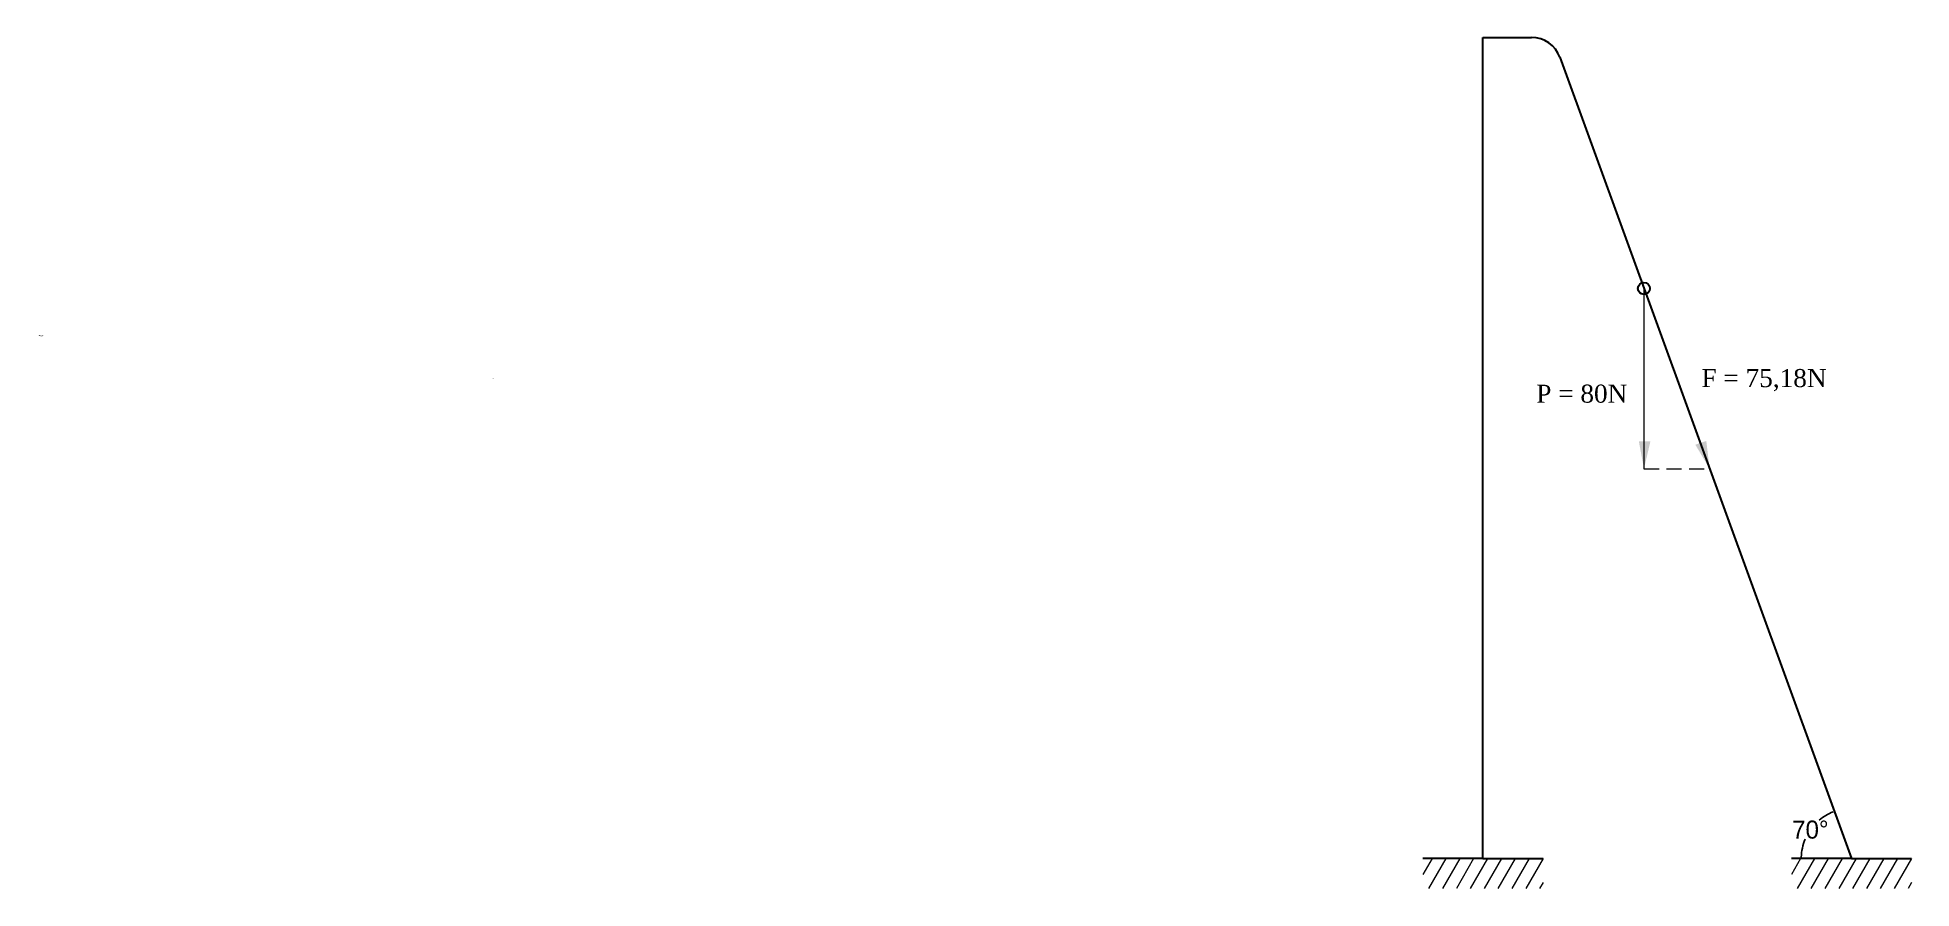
# Model space of a CAD drawing. Header units: inches. Extents: x -2096 to 1023, y -140 to 1276.
import ezdxf

# ---------------------------------------------------------------- set-up
doc = ezdxf.new("R2010")
doc.units = ezdxf.units.IN
doc.header["$MEASUREMENT"] = 0
doc.linetypes.add('HIDDEN2', pattern=[0.1875, 0.125, -0.0625])
doc.layers.get('0').update_dxf_attribs({"lineweight": 0})
doc.layers.add('1', color=7, linetype='HIDDEN2', lineweight=0)
doc.layers.add('Layer1', color=7, linetype='Continuous', lineweight=40)
doc.layers.add('DUONG BAO', color=80, linetype='Continuous')
doc.styles.add('Manh', font='times_0.ttf')
doc.dimstyles.get("Standard").update_dxf_attribs({"dimtxt": 30, "dimasz": 2, "dimexe": 1, "dimexo": 1, "dimgap": 1, "dimtad": 0, "dimtih": 1, "dimtoh": 1, "dimdec": 4, "dimzin": 0, "dimdsep": 46, "dimtxsty": 'Standard', "dimblk": 'DATUMFILLED', "dimcen": 0, "dimadec": 0, "dimazin": 0, "dimtfac": 1, "dimtdec": 4, "dimtofl": 0, "dimtmove": 0, "dimatfit": 3, "dimldrblk": 'DATUMFILLED', "dimfxl": 1, "dimtolj": 1, "dimtzin": 0, "dimarcsym": 2})

# ---------------------------------------------------------------- blocks, each defined once
blk = doc.blocks.new('_DatumFilled')
at = {"color": 0, "linetype": 'ByBlock', "lineweight": 30}
blk.add_solid([(0, 0.6), (-1, 0), (0, -0.6)], dxfattribs=at)
blk = doc.blocks.new('*D7')
at = {"color": 0, "lineweight": -2}
for start, end in [(111.3735, 130.0616), (157.5548, 178.6265)]:
    blk.add_arc((922.7, -90.3), 83.4, start, end, dxfattribs=at)
at = {"layer": 'Defpoints', "color": 0, "lineweight": 30}
for p in [(437.5, 1242.8), (865.5, -29.7), (822.7, -90.3), (922.7, -90.3), (922.7, -90.3)]:
    blk.add_point(p, dxfattribs=at)
at = {"color": 0, "lineweight": -2, "xscale": 2, "yscale": 2, "zscale": 2}
for p, rotation in [((894.2, -11.9), 20.68676517986077), ((839.3, -90.3), 269.3132348201391)]:
    blk.add_blockref('_DatumFilled', p, dxfattribs=dict(at, rotation=rotation))
at = {"color": 0, "insert": (854.4, -42.5), "char_height": 30, "attachment_point": 5}
blk.add_mtext('\\A1;70°', dxfattribs=at)

msp = doc.modelspace()

# ---------------------------------------------------------------- linework, layer by layer
for p, q in [((577.53833, 858.10402), (577.53833, 558.10402)), ((224.81087, -90.34707), (209.56295, -116.75723)), ((247.90488, -90.34707), (219.09919, -140.23997)), ((270.99889, -90.34707), (242.1932, -140.23997)), ((294.0929, -90.34707), (265.28722, -140.23997)), ((317.18691, -90.34707), (288.38123, -140.23997)), ((340.28092, -90.34707), (311.47524, -140.23997)), ((363.37493, -90.34707), (334.56925, -140.23997)), ((386.46894, -90.34707), (357.66326, -140.23997)), ((409.56295, -90.34707), (380.75727, -140.23997)), ((837.99421, -90.34707), (822.74629, -116.75723)), ((861.08822, -90.34707), (832.28253, -140.23997)), ((884.18223, -90.34707), (855.37654, -140.23997)), ((907.27624, -90.34707), (878.47056, -140.23997)), ((930.37025, -90.34707), (901.56457, -140.23997)), ((953.46426, -90.34707), (924.65858, -140.23997)), ((976.55827, -90.34707), (947.75259, -140.23997)), ((999.65228, -90.34707), (970.8466, -140.23997)), ((1022.74629, -90.34707), (993.94061, -140.23997)), ((409.56295, -130.34707), (403.80724, -140.31625)), ((1022.74629, -130.34707), (1016.99058, -140.31625))]:
    msp.add_line(p, q)
at = {"color": 7}
for points in [[(568.93148, 603.79907), (588.22155, 603.51842), (577.53833, 558.10402)], [(663.01298, 598.0996), (681.2357, 604.43348), (686.7294, 558.10402)]]:
    msp.add_solid(points, dxfattribs=at)
at = {"layer": '1', "ltscale": 200}
msp.add_line((577.53833, 558.10402), (686.7294, 558.10402), dxfattribs=at)
at = {"layer": 'Layer1', "lineweight": 30}
for p, q in [((309.56295, -90.34707), (309.56295, 1275.65293)), ((309.56295, 1275.65293), (390.55258, 1275.65293)), ((437.53721, 1242.75394), (922.74629, -90.34707)), ((309.56295, -90.34707), (209.56295, -90.34707)), ((309.56295, -90.34707), (409.56295, -90.34707)), ((922.74629, -90.34707), (822.74629, -90.34707)), ((922.74629, -90.34707), (1022.74629, -90.34707))]:
    msp.add_line(p, q, dxfattribs=at)
msp.add_circle((577.53833, 858.10402), 10, dxfattribs=at)
msp.add_arc((390.55258, 1225.65293), 50, 20, 90, dxfattribs=at)

# ---------------------------------------------------------------- texts
at = {"lineweight": 30, "ltscale": 20, "insert": (-2096, 780.5), "char_height": 2, "width": 83, "attachment_point": 1}
msp.add_mtext('{\\fTimes New Roman|b0|i0|c0|p18;P =80 N}', dxfattribs=at)
at = {"lineweight": 30, "ltscale": 20, "insert": (-1341.5, 708), "char_height": 1, "attachment_point": 1}
msp.add_mtext('{\\fTimes New Roman|b0|i0|c0|p18;P = 80N}', dxfattribs=at)
at = {"layer": 'DUONG BAO', "color": 7, "char_height": 30, "width": 261.6169589, "attachment_point": 1, "style": 'Manh'}
for s, insert in [('F = 75,18N', (673.19647, 723.95907)), ('P = 80N', (398.28366, 698.04888))]:
    msp.add_mtext(s, dxfattribs=dict(at, insert=insert))

# ---------------------------------------------------------------- dimensions: what is measured, and where the dimension line sits
dim = msp.add_angular_dim_2l(base=(865.49282, -29.66193), line1=((922.74629, -90.34707), (822.74629, -90.34707)), line2=((437.53721, 1242.75394), (922.74629, -90.34707)), dimstyle='Standard')
dim.commit()
dim.dimension.update_dxf_attribs({"geometry": '*D7', "text_midpoint": (854.40404, -42.49331)})

doc.saveas('drawing.dxf')
